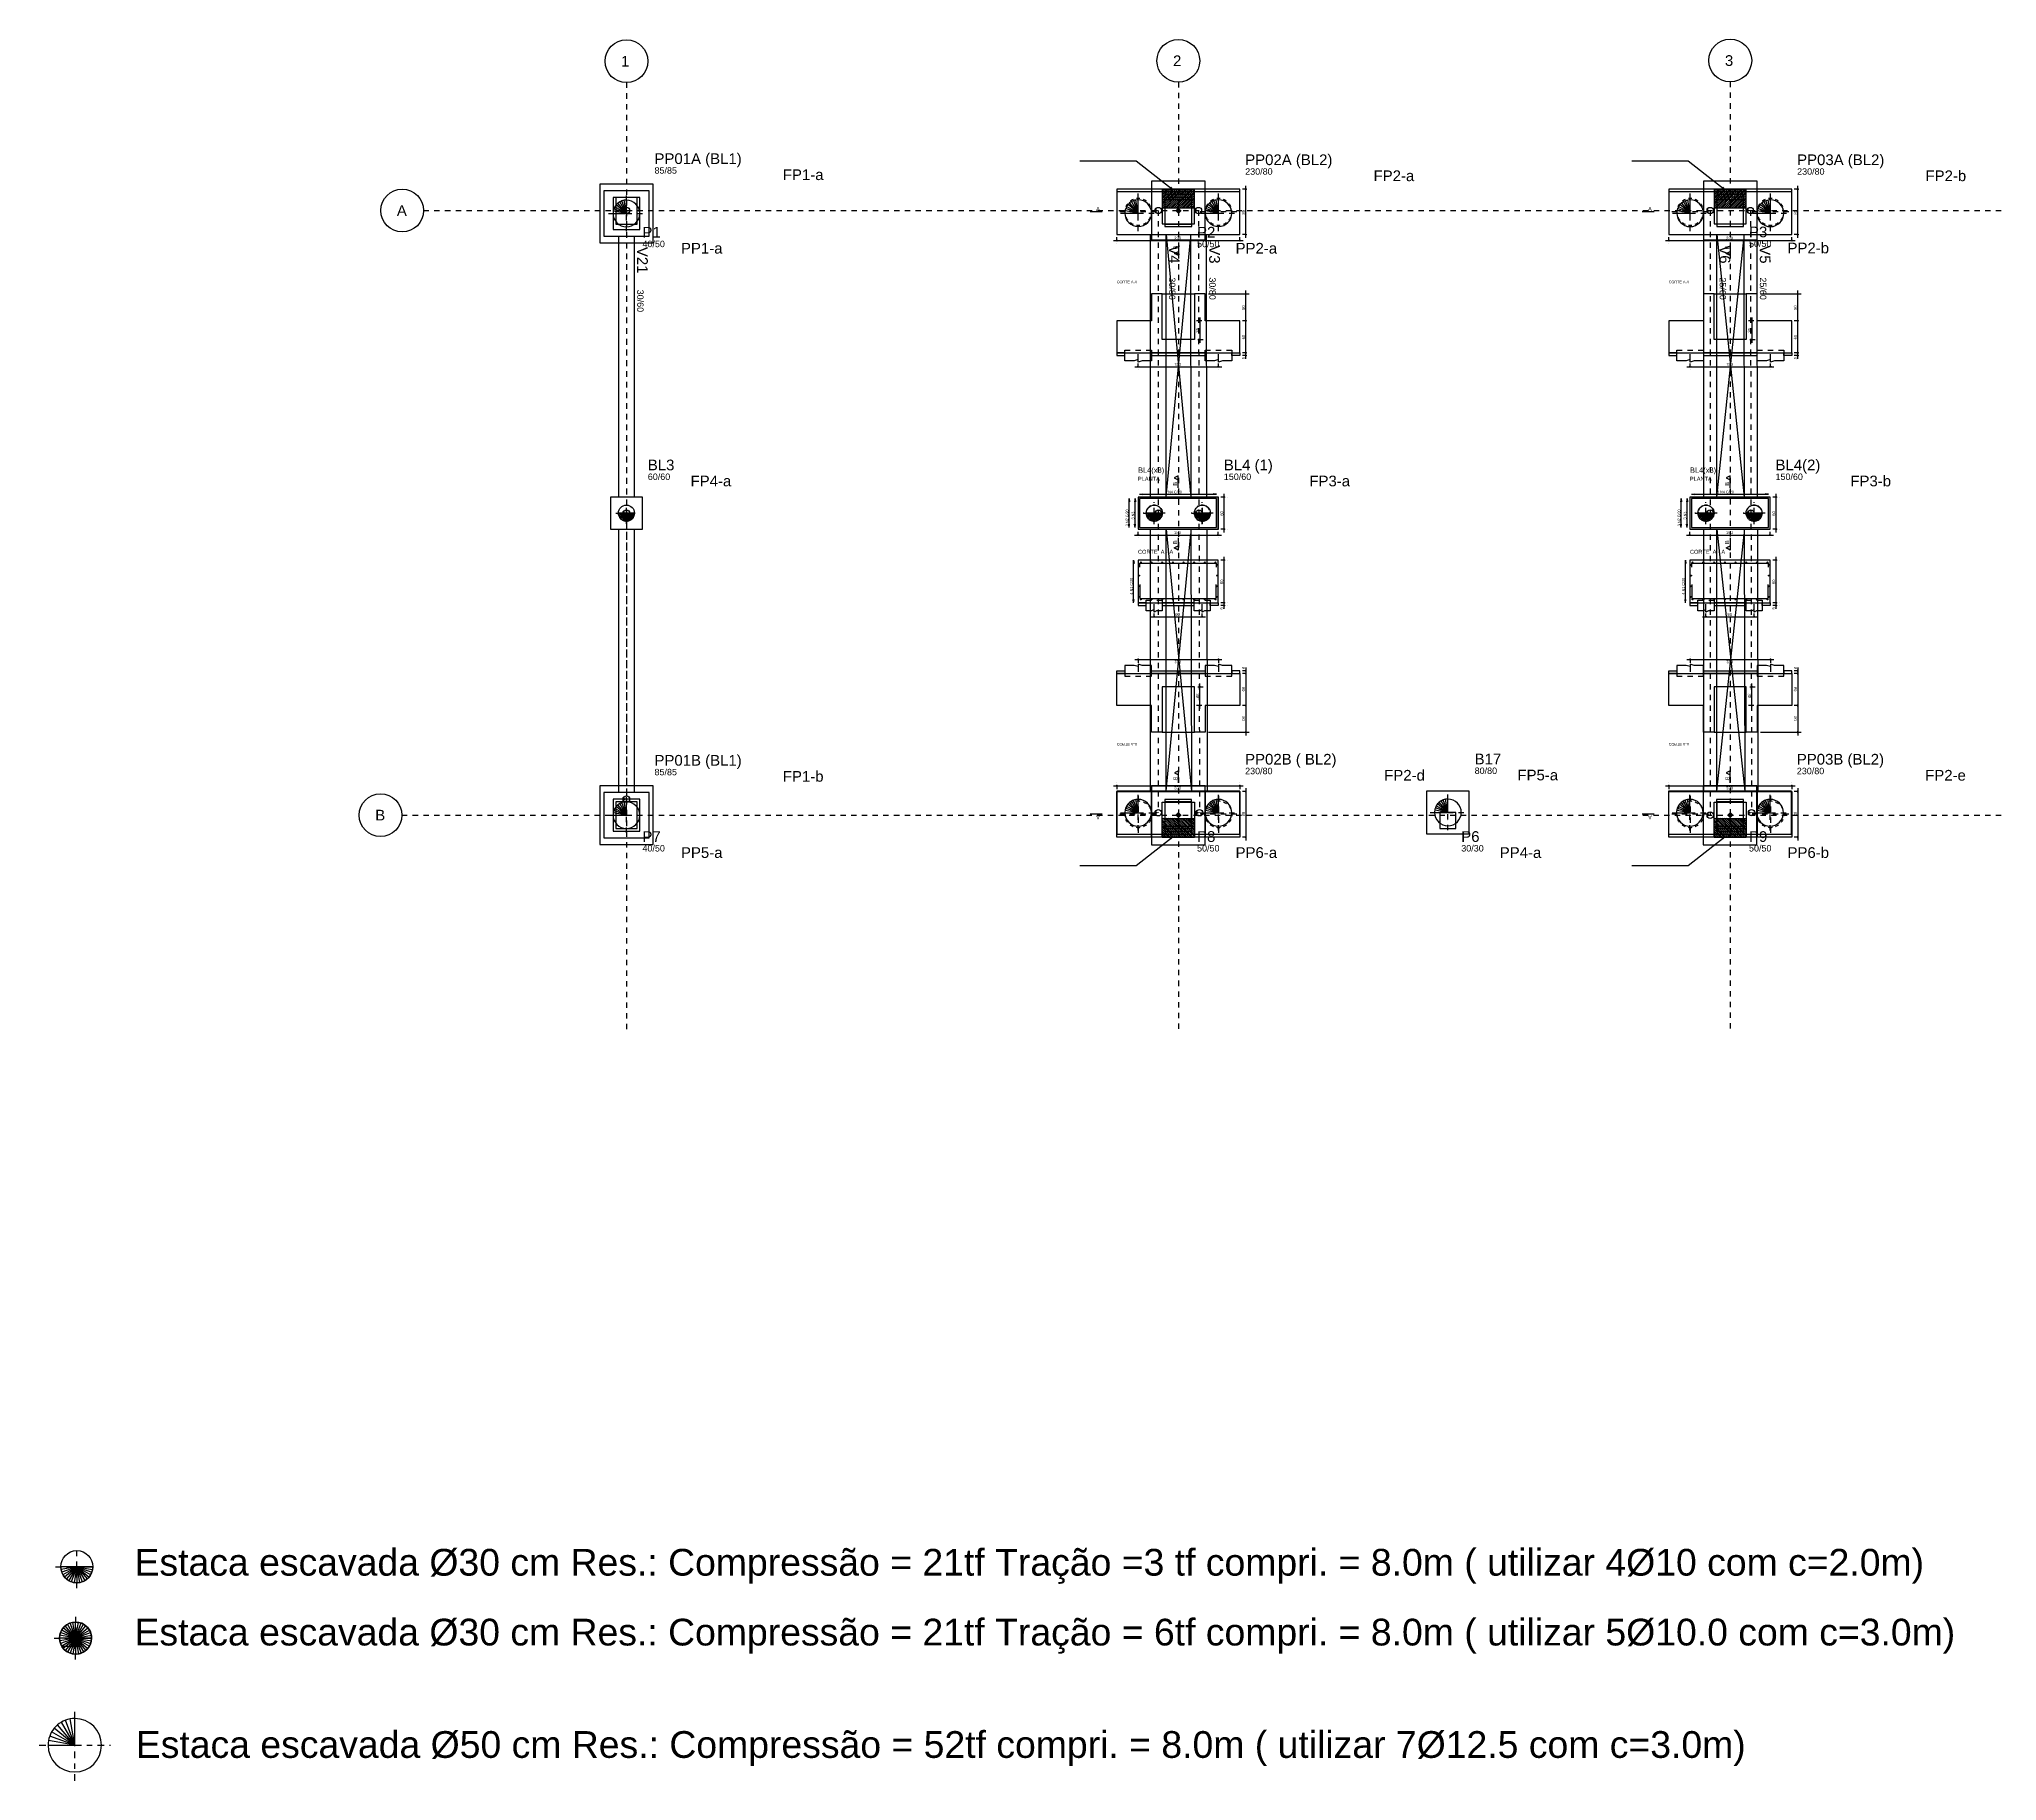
# Model space of a CAD drawing. Header units: millimetres. Extents: x 1792.4 to 1850.9, y 123.2 to 195.3.
# Drawn here: x 1792.41 to 1829.01, y 123.21 to 155.78 of the extents above; entities that cross this region are included whole.
import ezdxf

# ---------------------------------------------------------------- set-up
doc = ezdxf.new("R2010")
doc.units = ezdxf.units.MM
doc.header["$LTSCALE"] = 0.5
for name, pattern in [('ESTILO_TQS_0001', [1, 0.7, -0.3]), ('ESTILO_TQS_0003', [0.91, 0.5, -0.2, 0.01, -0.2]), ('ESTILO_TQS_0004', [1.12, 0.5, -0.2, 0.01, -0.2, 0.01, -0.2])]:
    doc.linetypes.add(name, pattern=pattern)
doc.layers.get('0').update_dxf_attribs({"color": 1})
for name, color, linetype in [('1', 7, 'Continuous'), ('11', 3, 'Continuous'), ('12', 3, 'Continuous'), ('2', 1, 'Continuous'), ('20', 4, 'Continuous'), ('205', 240, 'ESTILO_TQS_0004'), ('211', 5, 'ESTILO_TQS_0001'), ('214', 13, 'ESTILO_TQS_0003'), ('216', 42, 'Continuous'), ('220', 4, 'Continuous'), ('221', 3, 'Continuous'), ('222', 1, 'Continuous'), ('224', 1, 'Continuous'), ('226', 3, 'Continuous'), ('227', 2, 'Continuous'), ('228', 1, 'Continuous'), ('231', 1, 'Continuous'), ('241', 12, 'Continuous'), ('242', 3, 'Continuous'), ('245', 2, 'Continuous'), ('246', 120, 'Continuous'), ('248', 122, 'Continuous'), ('28', 4, 'Continuous'), ('29', 7, 'Continuous'), ('55', 190, 'Continuous'), ('70', 81, 'Continuous'), ('72', 3, 'Continuous'), ('79', 7, 'Continuous'), ('8', 3, 'Continuous'), ('9', 3, 'Continuous'), ('A_htc_alv', 1, 'Continuous'), ('COTASe', 1, 'Continuous'), ('DETARMEST', 2, 'Continuous')]:
    doc.layers.add(name, color=color, linetype=linetype)
doc.styles.get("Standard").update_dxf_attribs({"font": 'arial.ttf'})
pattern_1 = [(0, (0, 0), (0, 6.985), [5.08, -1.905]), (90, (0, 0), (-6.985, 4e-16), [5.08, -1.905])]

# ---------------------------------------------------------------- blocks, each defined once
blk = doc.blocks.new('_VIGPILR')
for points in [[(-0.5, -1), (0.5, -1), (0, 0)], [(-0.5, -1), (0, 0), (0, 0)], [(-0.5, -1), (0, 0), (-0.5, -1)]]:
    blk.add_solid(points)
blk = doc.blocks.new('_EST50')
for q in [(-0.642788, 0.766044), (-0.5, 0.866025), (-0.34202, 0.939693), (-0.173648, 0.984808), (-0.984808, 0.173648), (-0.939693, 0.34202), (-0.866025, 0.5), (-0.766044, 0.642788)]:
    blk.add_line((0, 0), q)
at = {"linetype": 'ESTILO_TQS_0003'}
for p, q in [((0, 1), (0, 1.333)), ((-1.333, 0), (-1, 0)), ((0, 0), (1.333, 0)), ((0, -1.333), (0, 0))]:
    blk.add_line(p, q, dxfattribs=at)
at = {"color": 3}
blk.add_lwpolyline([(0, 0), (0, 1), (-0.083365, 0.996519), (-0.173648, 0.984808), (-0.268937, 0.963158), (-0.34202, 0.939693), (-0.430128, 0.902768), (-0.5, 0.866025), (-0.579141, 0.815228), (-0.642788, 0.766044), (-0.713497, 0.700658), (-0.766044, 0.642788), (-0.823793, 0.566891), (-0.866025, 0.5), (-0.910293, 0.413965), (-0.939693, 0.34202), (-0.968245, 0.250003), (-0.984808, 0.173648), (-0.996914, 0.0785), (-1, 0), (0, 0)], dxfattribs=at)
blk.add_arc((0, 0), 1, 180, 90, dxfattribs=at)
blk = doc.blocks.new('_EST30')
at = {"layer": 'A_htc_alv', "true_color": 0x2776bb}
h = blk.add_hatch(dxfattribs=at)
h.set_pattern_fill('ANGLE', color=152)
h.set_pattern_definition(pattern_1)
h.paths.add_polyline_path([(0, 1, 0.4142135624), (-1, 0), (0, 0)])
h.paths.add_polyline_path([(0, 1), (0, 0), (1, 0, 0.4142135624)])
h.paths.add_polyline_path([(0, 0), (-1, 0, 0.4142135624), (0, -1)])
h.paths.add_polyline_path([(1, 0), (0, 0), (0, -1, 0.4142135624)])
at = {"layer": 'A_htc_alv'}
h = blk.add_hatch(dxfattribs=at)
h.set_pattern_fill('ANGLE', color=142)
h.set_pattern_definition(pattern_1)
h.paths.add_polyline_path([(0, 1, 0.4142135624), (-1, 0), (0, 0)])
h.paths.add_polyline_path([(0, 1), (0, 0), (1, 0, 0.4142135624)])
h.paths.add_polyline_path([(1, 0), (0, 0), (0, -1, 0.4142135624)])
h.paths.add_polyline_path([(0, 0), (-1, 0, 0.4142135624), (0, -1)])
at = {"linetype": 'ESTILO_TQS_0003'}
for p, q in [((0, -1.333), (0, 1.333)), ((-1.333, 0), (1.333, 0))]:
    blk.add_line(p, q, dxfattribs=at)
at = {"color": 41, "true_color": 0xf4ee51}
for q in [(-1, 0), (-0.984808, -0.173648), (-0.939693, -0.34202), (-0.866025, -0.5), (-0.766044, -0.642788), (-0.642788, -0.766044), (-0.5, -0.866025), (-0.34202, -0.939693), (-0.173648, -0.984808), (0, -1), (0.173648, -0.984808), (0.34202, -0.939693), (0.5, -0.866025), (0.642788, -0.766044), (0.766044, -0.642788), (0.866025, -0.5), (0.939693, -0.34202), (0.984808, -0.173648), (1, 0)]:
    blk.add_line((0, 0), q, dxfattribs=at)
at = {"color": 3, "linetype": 'Continuous'}
blk.add_circle((0, 0), 1, dxfattribs=at)
at = {"layer": '79', "color": 41, "true_color": 0xf4ee51}
blk.add_lwpolyline([(1, 0), (-1, 0), (-0.999225, -0.03937), (-0.99154, -0.129801), (-0.9778, -0.20954), (-0.958374, -0.285515), (-0.925126, -0.379661), (-0.881972, -0.471301), (-0.845522, -0.533941), (-0.793144, -0.609034), (-0.747857, -0.66386), (-0.675918, -0.736977), (-0.613808, -0.789455), (-0.540512, -0.841336), (-0.469351, -0.883012), (-0.382381, -0.924005), (-0.31471, -0.949188), (-0.216271, -0.976333), (-0.129063, -0.991636), (-0.047418, -0.998875), (0, -1), (0.038289, -0.999267), (0.120761, -0.992682), (0.215823, -0.976432), (0.304433, -0.952534), (0.387436, -0.921897), (0.47, -0.882667), (0.536993, -0.843587), (0.621258, -0.783606), (0.67415, -0.738595), (0.740792, -0.671734), (0.791224, -0.611526), (0.848646, -0.528961), (0.883065, -0.46925), (0.92857, -0.371158), (0.958367, -0.285539), (0.978398, -0.206729), (0.990705, -0.13603), (0.99935, -0.036053), (1, 0), (1, 0)], dxfattribs=at)
blk = doc.blocks.new('A$Ceb3d0021')
at = {"layer": '1', "color": 6}
for points in [[(1083.065949, 2888.219202), (1083.065949, 2400.4795)], [(1113.065949, 2400.4795), (1113.065949, 2888.219202)], [(2077.565949, 2891.219202), (2077.565949, 2400.4795)], [(2107.565949, 2400.4795), (2107.565949, 2891.219202)], [(2152.646063, 2891.219202), (2153.520877, 2400.4795)], [(2183.520925, 2400.4795), (2182.646111, 2891.219202)], [(3112.065949, 2891.17368), (3112.065949, 2400.4795)], [(3137.065949, 2400.4795), (3137.065949, 2891.17368)], [(3187.157462, 2891.17368), (3188.155625, 2400.4795)], [(3213.155676, 2400.4795), (3212.157513, 2891.17368)], [(1083.065949, 2340.4795), (1083.065949, 1848.219202)], [(1113.065949, 1848.219202), (1113.065949, 2340.4795)], [(2077.565949, 2340.4795), (2077.565949, 1850.239798)], [(2107.565949, 1850.239798), (2107.565949, 2340.4795)], [(2153.627836, 2340.4795), (2154.501759, 1850.239798)], [(2184.501807, 1850.239798), (2183.627884, 2340.4795)], [(3112.065949, 2340.4795), (3112.065949, 1850.253617)], [(3137.065949, 1850.253617), (3137.065949, 2340.4795)], [(3188.277676, 2340.4795), (3189.274886, 1850.253617)], [(3214.274938, 1850.253617), (3213.277728, 2340.4795)]]:
    blk.add_lwpolyline(points, dxfattribs=at)
at = {"layer": '2', "color": 6, "linetype": 'Continuous'}
for points in [[(1078.065949, 2910.719202), (1118.065949, 2910.719202), (1118.065949, 2960.719202), (1078.065949, 2960.719202), (1078.065949, 2910.719202)], [(2105.065949, 2910.719202), (2155.065949, 2910.719202), (2155.065949, 2960.719202), (2105.065949, 2960.719202), (2105.065949, 2910.719202)], [(3137.065949, 2911.17368), (3187.065949, 2911.17368), (3187.065949, 2961.17368), (3137.065949, 2961.17368), (3137.065949, 2911.17368)], [(1078.065949, 1780.719202), (1118.065949, 1780.719202), (1118.065949, 1830.719202), (1078.065949, 1830.719202), (1078.065949, 1780.719202)], [(3137.065949, 1780.719202), (3187.065949, 1780.719202), (3187.065949, 1830.719202), (3137.065949, 1830.719202), (3137.065949, 1780.719202)], [(2619.065949, 1780.719202), (2649.065949, 1780.719202), (2649.065949, 1810.719202), (2619.065949, 1810.719202), (2619.065949, 1780.719202)]]:
    blk.add_lwpolyline(points, dxfattribs=at)
at = {"layer": '2', "color": 6}
blk.add_lwpolyline([(2105.065949, 1780.719202), (2155.065949, 1780.719202), (2155.065949, 1830.719202), (2105.065949, 1830.719202), (2105.065949, 1780.719202)], dxfattribs=at)
at = {"layer": '20', "color": 6, "linetype": 'Continuous'}
for points in [[(2124.065949, 2935.719202), (2136.065949, 2935.719202), (2130.065949, 2941.719202)], [(2124.065949, 2935.719202), (2130.065949, 2941.719202), (2130.065949, 2941.719202)], [(2124.065949, 2935.719202), (2130.065949, 2941.719202), (2124.065949, 2935.719202)], [(2124.065949, 2935.719202), (2130.065949, 2929.719202), (2136.065949, 2935.719202)], [(2124.065949, 2935.719202), (2136.065949, 2935.719202), (2136.065949, 2935.719202)], [(2124.065949, 2935.719202), (2136.065949, 2935.719202), (2124.065949, 2935.719202)], [(3156.065949, 1805.719202), (3168.065949, 1805.719202), (3162.065949, 1811.719202)], [(3156.065949, 1805.719202), (3162.065949, 1811.719202), (3162.065949, 1811.719202)], [(3156.065949, 1805.719202), (3162.065949, 1811.719202), (3156.065949, 1805.719202)], [(3156.065949, 1805.719202), (3162.065949, 1799.719202), (3168.065949, 1805.719202)], [(3156.065949, 1805.719202), (3168.065949, 1805.719202), (3168.065949, 1805.719202)], [(3156.065949, 1805.719202), (3168.065949, 1805.719202), (3156.065949, 1805.719202)]]:
    blk.add_solid(points, dxfattribs=at)
at = {"layer": '20', "color": 6}
for points in [[(2124.065949, 1805.719202), (2136.065949, 1805.719202), (2130.065949, 1811.719202)], [(2124.065949, 1805.719202), (2130.065949, 1811.719202), (2130.065949, 1811.719202)], [(2124.065949, 1805.719202), (2130.065949, 1811.719202), (2124.065949, 1805.719202)], [(2124.065949, 1805.719202), (2130.065949, 1799.719202), (2136.065949, 1805.719202)], [(2124.065949, 1805.719202), (2136.065949, 1805.719202), (2136.065949, 1805.719202)], [(2124.065949, 1805.719202), (2136.065949, 1805.719202), (2124.065949, 1805.719202)]]:
    blk.add_solid(points, dxfattribs=at)
at = {"layer": '205', "color": 6}
for p, q in [((1098.065949, 3175.391561), (1098.065949, 1401.570046)), ((2130.065949, 3176.229061), (2130.065949, 1402.407546)), ((3162.065949, 3176.683539), (3162.065949, 1402.862024)), ((718.835681, 2936.17368), (5730.37688, 2936.17368)), ((678.363818, 1805.719202), (5851.023537, 1805.719202))]:
    blk.add_line(p, q, dxfattribs=at)
at = {"layer": '227', "color": 6, "linetype": 'Continuous'}
for points in [[(1055.565949, 2888.219202), (1140.565949, 2888.219202), (1140.565949, 2973.219202), (1055.565949, 2973.219202), (1055.565949, 2888.219202)], [(2015.065949, 2891.219202), (2245.065949, 2891.219202), (2245.065949, 2971.219202), (2015.065949, 2971.219202), (2015.065949, 2891.219202)], [(3047.065949, 2891.17368), (3277.065949, 2891.17368), (3277.065949, 2971.17368), (3047.065949, 2971.17368), (3047.065949, 2891.17368)], [(1068.065949, 2340.4795), (1128.065949, 2340.4795), (1128.065949, 2400.4795), (1068.065949, 2400.4795), (1068.065949, 2340.4795)], [(2055.065949, 2340.4795), (2205.065949, 2340.4795), (2205.065949, 2400.4795), (2055.065949, 2400.4795), (2055.065949, 2340.4795)], [(3086.610877, 2340.4795), (3236.610877, 2340.4795), (3236.610877, 2400.4795), (3086.610877, 2400.4795), (3086.610877, 2340.4795)], [(1055.565949, 1763.219202), (1140.565949, 1763.219202), (1140.565949, 1848.219202), (1055.565949, 1848.219202), (1055.565949, 1763.219202)], [(2244.938358, 1850.239798), (2014.938358, 1850.239798), (2014.938358, 1770.239798), (2244.938358, 1770.239798), (2244.938358, 1850.239798)], [(2594.065949, 1770.719202), (2674.065949, 1770.719202), (2674.065949, 1850.719202), (2594.065949, 1850.719202), (2594.065949, 1770.719202)], [(3276.483286, 1850.253617), (3046.483286, 1850.253617), (3046.483286, 1770.253617), (3276.483286, 1770.253617), (3276.483286, 1850.253617)]]:
    blk.add_lwpolyline(points, dxfattribs=at)
at = {"layer": '241', "color": 6}
for p, q in [((2107.565949, 2891.219202), (2153.520877, 2400.4795)), ((3137.065949, 2891.17368), (3188.155625, 2400.4795)), ((3137.065949, 2400.4795), (3187.176589, 2881.77047)), ((2107.565949, 2340.4795), (2154.501759, 1850.239798)), ((2107.565949, 1850.239798), (2153.643811, 2331.518316)), ((3137.065949, 2340.4795), (3189.274886, 1850.253617)), ((3137.065949, 1850.253617), (3188.296366, 2331.291493))]:
    blk.add_line(p, q, dxfattribs=at)
at = {"layer": '241', "color": 6, "linetype": 'Continuous'}
blk.add_line((2107.565949, 2400.4795), (2152.662405, 2882.051819), dxfattribs=at)
at = {"layer": '242', "color": 6, "linetype": 'ESTILO_TQS_0003'}
for p, q in [((1098.065949, 2936.17368), (1098.065949, 2370.4795)), ((2092.565949, 2936.173719), (2092.565949, 2370.4795)), ((2167.565949, 2936.17368), (2168.574381, 2370.4795)), ((3124.565949, 2936.173719), (3124.565949, 2370.4795)), ((3199.565949, 2936.17368), (3200.716676, 2370.4795)), ((1098.065949, 2370.4795), (1098.065949, 1835.719202)), ((2092.565949, 2370.4795), (2092.565949, 1810.239798)), ((2168.574381, 2370.4795), (2169.573089, 1810.239798)), ((3124.565949, 2370.4795), (3124.565949, 1805.719202)), ((3200.716676, 2370.4795), (3201.85628, 1810.253617))]:
    blk.add_line(p, q, dxfattribs=at)
at = {"layer": '242', "color": 6, "linetype": 'Continuous'}
for p, q in [((1098.065949, 2935.719202), (1098.065949, 2935.719202)), ((1098.065949, 2930.719202), (1098.065949, 2930.719202)), ((2130.065949, 2935.719202), (2130.065949, 2935.719202)), ((2130.065949, 2931.219202), (2130.065949, 2931.219202)), ((3162.065949, 2936.17368), (3162.065949, 2936.17368)), ((3162.065949, 2931.17368), (3162.065949, 2931.17368)), ((1098.065949, 2370.4795), (1098.065949, 2370.4795)), ((2130.065949, 2370.4795), (2130.065949, 2370.4795)), ((3161.610877, 2370.4795), (3161.610877, 2370.4795)), ((1098.065949, 1805.719202), (1098.065949, 1805.719202)), ((1098.065949, 1805.719202), (1098.065949, 1805.719202)), ((2129.938358, 1810.239798), (2129.938358, 1810.239798)), ((2634.065949, 1810.719202), (2634.065949, 1810.719202)), ((2634.065949, 1795.719202), (2634.065949, 1795.719202)), ((3161.483286, 1810.253617), (3161.483286, 1810.253617)), ((3162.065949, 1805.719202), (3162.065949, 1805.719202))]:
    blk.add_line(p, q, dxfattribs=at)
at = {"layer": '242', "color": 6}
blk.add_line((2130.065949, 1805.719202), (2130.065949, 1805.719202), dxfattribs=at)
at = {"layer": '245', "color": 6}
for centre in [(1098.065949, 2936.17368), (2092.565949, 2936.173719), (2167.565949, 2936.17368), (3124.565949, 2936.173719), (3199.565949, 2936.17368), (1098.065949, 1835.719202), (2092.565949, 1810.239798), (2169.573089, 1810.239798), (3124.565949, 1805.719202), (3201.85628, 1810.253617)]:
    blk.add_circle(centre, 6, dxfattribs=at)
at = {"layer": '246', "color": 6}
for centre in [(1098.065949, 2370.4795), (2092.565949, 2370.4795), (2168.574381, 2370.4795), (3124.565949, 2370.4795), (3200.716676, 2370.4795)]:
    blk.add_circle(centre, 6, dxfattribs=at)
at = {"layer": '28', "color": 6}
for centre in [(1098.065949, 3215.391561), (2130.065949, 3216.229061), (3162.065949, 3216.683539), (678.835681, 2936.17368), (638.363818, 1805.719202)]:
    blk.add_circle(centre, 40, dxfattribs=at)
at = {"layer": '55', "color": 6, "linetype": 'Continuous'}
for points in [[(1048.065949, 2875.719202), (1148.065949, 2875.719202), (1148.065949, 2985.719202), (1048.065949, 2985.719202), (1048.065949, 2875.719202)], [(2080.065949, 2881.219202), (2180.065949, 2881.219202), (2180.065949, 2991.219202), (2080.065949, 2991.219202), (2080.065949, 2881.219202)], [(2105.065949, 2906.219202), (2155.065949, 2906.219202), (2155.065949, 2966.219202), (2105.065949, 2966.219202), (2105.065949, 2906.219202)], [(2105.065949, 2906.219202), (2155.065949, 2906.219202), (2155.065949, 2966.219202), (2105.065949, 2966.219202), (2105.065949, 2906.219202)], [(3112.065949, 2881.17368), (3212.065949, 2881.17368), (3212.065949, 2991.17368), (3112.065949, 2991.17368), (3112.065949, 2881.17368)], [(3137.065949, 2906.17368), (3187.065949, 2906.17368), (3187.065949, 2966.17368), (3137.065949, 2966.17368), (3137.065949, 2906.17368)], [(3137.065949, 2906.17368), (3187.065949, 2906.17368), (3187.065949, 2966.17368), (3137.065949, 2966.17368), (3137.065949, 2906.17368)], [(1073.065949, 2900.719202), (1123.065949, 2900.719202), (1123.065949, 2960.719202), (1073.065949, 2960.719202), (1073.065949, 2900.719202)], [(1073.065949, 2900.719202), (1123.065949, 2900.719202), (1123.065949, 2960.719202), (1073.065949, 2960.719202), (1073.065949, 2900.719202)], [(1048.065949, 1750.719202), (1148.065949, 1750.719202), (1148.065949, 1860.719202), (1048.065949, 1860.719202), (1048.065949, 1750.719202)], [(1073.065949, 1775.719202), (1123.065949, 1775.719202), (1123.065949, 1835.719202), (1073.065949, 1835.719202), (1073.065949, 1775.719202)], [(1073.065949, 1775.719202), (1123.065949, 1775.719202), (1123.065949, 1835.719202), (1073.065949, 1835.719202), (1073.065949, 1775.719202)], [(2179.938358, 1860.239798), (2079.938358, 1860.239798), (2079.938358, 1750.239798), (2179.938358, 1750.239798), (2179.938358, 1860.239798)], [(2154.938358, 1835.239798), (2104.938358, 1835.239798), (2104.938358, 1775.239798), (2154.938358, 1775.239798), (2154.938358, 1835.239798)], [(2154.938358, 1835.239798), (2104.938358, 1835.239798), (2104.938358, 1775.239798), (2154.938358, 1775.239798), (2154.938358, 1835.239798)], [(3211.483286, 1860.253617), (3111.483286, 1860.253617), (3111.483286, 1750.253617), (3211.483286, 1750.253617), (3211.483286, 1860.253617)], [(3186.483286, 1835.253617), (3136.483286, 1835.253617), (3136.483286, 1775.253617), (3186.483286, 1775.253617), (3186.483286, 1835.253617)], [(3186.483286, 1835.253617), (3136.483286, 1835.253617), (3136.483286, 1775.253617), (3186.483286, 1775.253617), (3186.483286, 1835.253617)]]:
    blk.add_lwpolyline(points, dxfattribs=at)
at = {"layer": '228', "color": 6, "linetype": 'Continuous'}
for name, p, xscale, yscale in [('_EST50', (1098.065949, 2930.719202), 25, 25), ('_EST50', (2055.065949, 2931.219202), 25, 25), ('_EST50', (2205.065949, 2931.219202), 25, 25), ('_EST50', (3087.065949, 2931.17368), 25, 25), ('_EST50', (3237.065949, 2931.17368), 25, 25), ('_EST30', (1098.065949, 2370.4795), 15, 15), ('_EST30', (2085.065949, 2370.4795), 15, 15), ('_EST30', (2175.065949, 2370.4795), 15, 15), ('_EST30', (3116.610877, 2370.4795), 15, 15), ('_EST30', (3206.610877, 2370.4795), 15, 15), ('_EST50', (1098.065949, 1805.719202), 25, 25), ('_EST50', (2054.938358, 1810.239798), 25, 25), ('_EST50', (2204.938358, 1810.239798), 25, 25), ('_EST50', (2634.065949, 1810.719202), 25, 25), ('_EST50', (3086.483286, 1810.253617), 25, 25), ('_EST50', (3236.483286, 1810.253617), 25, 25)]:
    blk.add_blockref(name, p, dxfattribs=dict(at, xscale=xscale, yscale=yscale))
at = {"layer": '228', "linetype": 'Continuous'}
for name, p, xscale, yscale in [('_EST30', (70.377861, 400.407582), 30, 30), ('_EST30', (68.116534, 266.989314), 30, 30), ('_EST50', (66.65, 66.65), 50, 50)]:
    blk.add_blockref(name, p, dxfattribs=dict(at, xscale=xscale, yscale=yscale))
at = {"layer": '228', "linetype": 'Continuous', "xscale": -30, "yscale": 30, "rotation": 180}
blk.add_blockref('_EST30', (68.116534, 266.989314), dxfattribs=at)
at = {"layer": '248', "color": 6, "xscale": 7.5, "yscale": 7.5}
for p, rotation in [((1098.065949, 2936.17368), 270), ((2092.565949, 2936.173719), 270), ((2167.565949, 2936.17368), 270.102138), ((3124.565949, 2936.173719), 270), ((3199.565949, 2936.17368), 270.1165500000001), ((1098.065949, 2370.4795), 270), ((2092.565949, 2370.4795), 270), ((2168.574381, 2370.4795), 270.102138), ((3124.565949, 2370.4795), 270), ((3200.716676, 2370.4795), 270.1165500000001), ((1098.065949, 1835.719202), 270), ((2092.565949, 1810.239798), 270), ((2169.573089, 1810.239798), 270.102138), ((3124.565949, 1805.719202), 270), ((3201.85628, 1810.253617), 270.1165500000001)]:
    blk.add_blockref('_VIGPILR', p, dxfattribs=dict(at, rotation=rotation))
for s, p in [('Estaca escavada %%c30 cm Res.: Compressão = 21tf Tração =3 tf compri. = 8.0m ( utilizar 4%%c10 com c=2.0m)', (178.368316, 383.699996)), ('Estaca escavada %%c30 cm Res.: Compressão = 21tf Tração = 6tf compri. = 8.0m ( utilizar 5%%c10.0 com c=3.0m)', (178.368316, 253.118421)), ('Estaca escavada %%c50 cm Res.: Compressão = 52tf compri. = 8.0m ( utilizar 7%%c12.5 com c=3.0m)', (180.698172, 42.945745))]:
    blk.add_text(s, height=50).set_placement(p)
at = {"layer": '11', "color": 6, "linetype": 'Continuous'}
for s, rotation, p in [('30/60', 270, (1118.065949, 2788.219202)), ('30/80', 270, (2112.565949, 2811.219202)), ('30/80', 270.102138, (2187.788714, 2811.228242)), ('25/60', 270, (3142.065949, 2811.17368)), ('25/60', 270.11655, (3217.320237, 2811.184016))]:
    blk.add_text(s, height=12, rotation=rotation, dxfattribs=at).set_placement(p)
at = {"layer": '12', "color": 6, "linetype": 'Continuous'}
for s, p in [('85/85', (1150.565949, 3005.219202)), ('230/80', (2255.065949, 3003.219202)), ('230/80', (3287.065949, 3003.17368)), ('40/50', (1128.065949, 2867.719202)), ('50/50', (2165.065949, 2867.719202)), ('50/50', (3197.065949, 2868.17368)), ('60/60', (1138.065949, 2432.4795)), ('150/60', (2215.065949, 2432.4795)), ('150/60', (3246.610877, 2432.4795)), ('85/85', (1150.565949, 1880.219202)), ('230/80', (2254.938358, 1882.239798)), ('80/80', (2684.065949, 1882.719202)), ('230/80', (3286.483286, 1882.253617)), ('40/50', (1128.065949, 1737.719202)), ('50/50', (2165.065949, 1737.719202)), ('30/30', (2659.065949, 1737.719202)), ('50/50', (3197.065949, 1737.719202))]:
    blk.add_text(s, height=12, dxfattribs=at).set_placement(p)
at = {"layer": '29', "color": 6}
for s, p in [('1', (1088.065949, 3205.391561)), ('2', (2120.065949, 3206.229061)), ('3', (3152.065949, 3206.683539)), ('A', (668.835681, 2926.17368)), ('B', (628.363818, 1795.719202))]:
    blk.add_text(s, height=20, dxfattribs=at).set_placement(p)
at = {"layer": '70', "color": 6, "linetype": 'Continuous'}
for s, p in [('FP1-a', (1390.565949, 2993.219202)), ('FP2-a', (2495.065949, 2991.219202)), ('FP2-b', (3527.065949, 2991.17368)), ('PP1-a', (1200.065949, 2855.719202)), ('PP2-a', (2237.065949, 2855.719202)), ('PP2-b', (3269.065949, 2856.17368)), ('FP4-a', (1218.065949, 2420.4795)), ('FP3-a', (2375.065949, 2420.4795)), ('FP3-b', (3386.610877, 2420.4795)), ('FP1-b', (1390.565949, 1868.219202)), ('FP2-d', (2514.938358, 1870.239798)), ('FP5-a', (2764.065949, 1870.719202)), ('FP2-e', (3526.483286, 1870.253617)), ('PP5-a', (1200.065949, 1725.719202)), ('PP6-a', (2237.065949, 1725.719202)), ('PP4-a', (2731.065949, 1725.719202)), ('PP6-b', (3269.065949, 1725.719202))]:
    blk.add_text(s, height=20, dxfattribs=at).set_placement(p)
at = {"layer": '72', "color": 6, "linetype": 'Continuous'}
for s, p in [('PP01A (BL1)', (1150.565949, 3023.219202)), ('PP02A (BL2)', (2255.065949, 3021.219202)), ('PP03A (BL2)', (3287.065949, 3021.17368)), ('BL3', (1138.065949, 2450.4795)), ('BL4 (1)', (2215.065949, 2450.4795)), ('BL4(2)', (3246.610877, 2450.4795)), ('PP01B (BL1)', (1150.565949, 1898.219202)), ('PP02B ( BL2)', (2254.938358, 1900.239798)), ('B17', (2684.065949, 1900.719202)), ('PP03B (BL2)', (3286.483286, 1900.253617))]:
    blk.add_text(s, height=20, dxfattribs=at).set_placement(p)
at = {"layer": '8', "color": 6, "linetype": 'Continuous'}
for s, rotation, p in [('V21', 270, (1118.065949, 2868.219202)), ('V4', 270, (2112.565949, 2871.219202)), ('V3', 270.102138, (2187.681756, 2871.228147)), ('V6', 270, (3142.065949, 2871.17368)), ('V5', 270.11655, (3217.198187, 2871.183892))]:
    blk.add_text(s, height=20, rotation=rotation, dxfattribs=at).set_placement(p)
at = {"layer": '9', "color": 6, "linetype": 'Continuous'}
for s, p in [('P1', (1128.065949, 2885.719202)), ('P2', (2165.065949, 2885.719202)), ('P3', (3197.065949, 2886.17368)), ('P7', (1128.065949, 1755.719202)), ('P8', (2165.065949, 1755.719202)), ('P6', (2659.065949, 1755.719202)), ('P9', (3197.065949, 1755.719202))]:
    blk.add_text(s, height=20, dxfattribs=at).set_placement(p)
blk = doc.blocks.new('QUADROC')
blk.add_lwpolyline([(-0.5, 0), (0.5, 0), (0.5, 1), (-0.5, 1), (-0.5, 0)])
blk = doc.blocks.new('ESTACP', base_point=(6.402333, 3.102273))
for start, end in [(172.5, 187.5), (142.5, 157.5), (112.5, 127.5), (82.5, 97.5), (52.5, 67.5), (22.5, 37.5), (352.5, 7.5), (202.5, 217.5), (232.5, 247.5), (262.5, 277.5), (292.5, 307.5), (322.5, 337.5)]:
    blk.add_arc((6.402333, 3.102273), 1, start, end)
at = {"layer": '214'}
for p, q in [((6.402333, 1.727766), (6.402333, 4.47678)), ((7.77684, 3.102273), (5.027826, 3.102273))]:
    blk.add_line(p, q, dxfattribs=at)
blk = doc.blocks.new('ESTACC')
blk.add_lwpolyline([(0.5, 0), (0.5, -1), (0.15, -1), (0, -1.15), (0, -0.85), (-0.15, -1), (-0.5, -1), (-0.5, 0)])
at = {"layer": '214'}
blk.add_line((0, -0.85), (0, 0.33333), dxfattribs=at)
blk = doc.blocks.new('ESTACI')
at = {"layer": '211'}
blk.add_lwpolyline([(-0.5, 0), (-0.5, 1), (0.5, 1), (0.5, 0)], dxfattribs=at)
blk = doc.blocks.new('_H9967095B67-008')
for p, q in [((-99, 434.86562), (-98.599339, 435.266281)), ((-99, 431.330086), (-96.36637, 433.963716)), ((-99, 427.794552), (-94.133401, 432.661151)), ((-99, 424.259018), (-91.900432, 431.358586)), ((-99, 420.723484), (-89.667464, 430.05602)), ((-99, 417.18795), (-87.434495, 428.753455)), ((-99, 413.652416), (-85.201526, 427.45089)), ((-99, 410.116882), (-82.968557, 426.148325)), ((-99, 406.581349), (-80.735589, 424.84576)), ((-99, 403.045815), (-78.50262, 423.543195)), ((-98.599339, 435.266281), (-98.36562, 435.5)), ((-98.024139, 400.486142), (-76.269651, 422.24063)), ((-96.36637, 433.963716), (-94.830086, 435.5)), ((-94.487775, 400.486972), (-74.036682, 420.938065)), ((-94.133401, 432.661151), (-91.294552, 435.5)), ((-91.900432, 431.358586), (-87.759018, 435.5)), ((-90.951411, 400.487802), (-71.803713, 419.635499)), ((-89.667464, 430.05602), (-84.223484, 435.5)), ((-87.434495, 428.753455), (-80.68795, 435.5)), ((-87.415046, 400.488633), (-69.570745, 418.332934)), ((-85.201526, 427.45089), (-77.152416, 435.5)), ((-83.878682, 400.489463), (-67.337776, 417.030369)), ((-82.968557, 426.148325), (-73.616882, 435.5)), ((-80.735589, 424.84576), (-70.081349, 435.5)), ((-80.342318, 400.490293), (-65.104807, 415.727804)), ((-78.50262, 423.543195), (-66.545815, 435.5)), ((-76.805954, 400.491124), (-62.871838, 414.425239)), ((-76.269651, 422.24063), (-63.010281, 435.5)), ((-74.036682, 420.938065), (-59.474747, 435.5)), ((-73.26959, 400.491954), (-60.63887, 413.122674)), ((-71.803713, 419.635499), (-55.939213, 435.5)), ((-69.733225, 400.492784), (-58.405901, 411.820109)), ((-69.570745, 418.332934), (-52.403679, 435.5)), ((-67.337776, 417.030369), (-48.868145, 435.5)), ((-66.196861, 400.493614), (-56.172932, 410.517544)), ((-65.104807, 415.727804), (-45.332611, 435.5)), ((-62.871838, 414.425239), (-41.797077, 435.5)), ((-62.660497, 400.494445), (-53.939963, 409.214979)), ((-60.63887, 413.122674), (-39, 434.761543)), ((-59.124133, 400.495275), (-51.706994, 407.912413)), ((-58.405901, 411.820109), (-39, 431.226009)), ((-56.172932, 410.517544), (-39, 427.690476)), ((-55.587769, 400.496105), (-49.474026, 406.609848)), ((-53.939963, 409.214979), (-39, 424.154942)), ((-52.051404, 400.496936), (-47.241057, 405.307283)), ((-51.706994, 407.912413), (-39, 420.619408)), ((-49.474026, 406.609848), (-39, 417.083874)), ((-48.51504, 400.497766), (-45.008088, 404.004718)), ((-47.241057, 405.307283), (-39, 413.54834)), ((-45.008088, 404.004718), (-39, 410.012806)), ((-44.978676, 400.498596), (-42.775119, 402.702153)), ((-42.775119, 402.702153), (-39, 406.477272)), ((-40.54215, 401.399588), (-39, 402.941738)), ((-41.442312, 400.499427), (-40.54215, 401.399588))]:
    blk.add_line(p, q)
blk = doc.blocks.new('A$C7b777861')
for p, q in [((154.116079, 337.5), (214.116079, 337.5)), ((154.116079, 337.5), (154.116079, 302.5)), ((214.116079, 302.5), (214.116079, 337.5)), ((41.616079, 295), (19.116079, 295)), ((154.116079, 302.5), (214.116079, 302.5)), ((176.616079, 217.25), (184.116079, 221)), ((184.116079, 236), (184.116079, 213.5)), ((184.116079, 213.5), (176.616079, 217.25)), ((154.116079, 141.5), (214.116079, 141.5))]:
    blk.add_line(p, q)
for points in [[(134.116079, 252.5), (234.116079, 252.5), (234.116079, 337.5), (134.116079, 337.5), (134.116079, 252.5)], [(154.116079, 272.5), (214.116079, 272.5), (214.116079, 317.5), (154.116079, 317.5), (154.116079, 272.5)], [(154.116079, 56.5), (154.116079, 141.5), (134.116079, 141.5), (134.116079, 91.5), (69.116079, 91.5), (69.116079, 31.5), (299.116079, 31.5), (299.116079, 91.5), (234.116079, 91.5), (234.116079, 141.5), (214.116079, 141.5), (214.116079, 56.5), (154.116079, 56.5)]]:
    blk.add_lwpolyline(points)
at = {"layer": '216', "color": 88}
for p, q in [((309.366079, 337.5), (303.866079, 337.5)), ((310.116079, 246.25), (310.116079, 343.75)), ((62.866079, 241.5), (305.366079, 241.5)), ((69.116079, 242.25), (69.116079, 247.75)), ((299.116079, 242.25), (299.116079, 247.75)), ((309.366079, 252.5), (303.866079, 252.5)), ((310.116079, 85.25), (310.116079, 147.75)), ((240.366079, 141.5), (316.366079, 141.5)), ((227.866079, 91.5), (217.866079, 91.5)), ((224.116079, 97.75), (224.116079, 50.25)), ((309.366079, 91.5), (303.866079, 91.5)), ((309.366079, 91.5), (303.866079, 91.5)), ((310.116079, 25.25), (310.116079, 97.75)), ((220.366079, 56.5), (230.366079, 56.5)), ((310.116079, 20.25), (310.116079, 37.75)), ((102.866079, 5.5), (265.366079, 5.5)), ((109.116079, 6.25), (109.116079, 11.75)), ((259.116079, 6.25), (259.116079, 11.75)), ((309.366079, 31.5), (303.866079, 31.5)), ((309.366079, 31.5), (303.866079, 31.5)), ((309.366079, 26.5), (303.866079, 26.5))]:
    blk.add_line(p, q, dxfattribs=at)
at = {"layer": '221', "color": 3}
for p, q in [((69.116079, 236), (69.116079, 236)), ((299.116079, 236), (299.116079, 236)), ((234.116079, 141.5), (234.116079, 141.5)), ((234.116079, 91.5), (234.116079, 91.5)), ((214.116079, 56.5), (214.116079, 56.5)), ((109.116079, 0), (109.116079, 0)), ((259.116079, 0), (259.116079, 0))]:
    blk.add_line(p, q, dxfattribs=at)
blk.add_lwpolyline([(0, 390.405283), (105.240915, 390.405283), (174.427071, 336.485555), (169.038062, 339.651164), (174.427071, 336.485555), (170.041008, 340.938077)], dxfattribs=at)
at = {"layer": '226', "color": 7}
for centre, radius in [((310.116079, 337.5), 1), ((310.116079, 337.5), 0.5), ((69.116079, 241.5), 1), ((69.116079, 241.5), 0.5), ((299.116079, 241.5), 1), ((299.116079, 241.5), 0.5), ((310.116079, 252.5), 1), ((310.116079, 252.5), 0.5), ((310.116079, 141.5), 1), ((310.116079, 141.5), 0.5), ((224.116079, 91.5), 1), ((224.116079, 91.5), 0.5), ((310.116079, 91.5), 1), ((310.116079, 91.5), 1), ((310.116079, 91.5), 0.5), ((310.116079, 91.5), 0.5), ((224.116079, 56.5), 1), ((224.116079, 56.5), 0.5), ((109.116079, 5.5), 1), ((109.116079, 5.5), 0.5), ((259.116079, 5.5), 1), ((259.116079, 5.5), 0.5), ((310.116079, 31.5), 1), ((310.116079, 31.5), 1), ((310.116079, 26.5), 1), ((310.116079, 31.5), 0.5), ((310.116079, 31.5), 0.5), ((310.116079, 26.5), 0.5)]:
    blk.add_circle(centre, radius, dxfattribs=at)
at = {"layer": '231'}
for points in [[(69.116079, 26.5), (84.116079, 26.5), (84.116079, 31.5), (69.116079, 31.5), (69.116079, 26.5)], [(134.116079, 26.5), (234.116079, 26.5), (234.116079, 31.5), (134.116079, 31.5), (134.116079, 26.5)], [(299.116079, 26.5), (284.116079, 26.5), (284.116079, 31.5), (299.116079, 31.5), (299.116079, 26.5)]]:
    blk.add_lwpolyline(points, dxfattribs=at)
for name, p, xscale, yscale in [('QUADROC', (184.116079, 252.5), 230, 85), ('ESTACP', (109.116079, 295), 25, 25), ('ESTACP', (259.116079, 295), 25, 25), ('ESTACI', (109.116079, 31.5), 50, 5), ('ESTACC', (109.116079, 31.5), 50, 15), ('ESTACI', (259.116079, 31.5), 50, 5), ('ESTACC', (259.116079, 31.5), 50, 15)]:
    blk.add_blockref(name, p, dxfattribs=dict(xscale=xscale, yscale=yscale))
blk.add_blockref('_H9967095B67-008', (253.116079, -98))
blk.add_text('A', height=7.5).set_placement((30.366079, 296.875))
blk.add_text('B', height=7.5, rotation=90).set_placement((182.241079, 224.75))
at = {"layer": '221', "color": 3}
for s, p in [('85', (308.466079, 290.05)), ('50', (308.466079, 111.55)), ('35', (222.466079, 69.05)), ('60', (308.466079, 56.55)), ('5', (308.466079, 19.166669))]:
    blk.add_text(s, height=5.5, rotation=90, dxfattribs=at).set_placement(p)
for s, p in [('230', (176.416079, 243.15)), ('150', (176.416079, 7.15))]:
    blk.add_text(s, height=5.5, dxfattribs=at).set_placement(p)
at = {"layer": '228'}
blk.add_text('CORTE A-A', height=5, dxfattribs=at).set_placement((69.116079, 161.5))
blk = doc.blocks.new('FERCOR')
at = {"layer": '224'}
blk.add_circle((0, 0), 0.607, dxfattribs=at)
blk = doc.blocks.new('A$Cf75ecdf8')
for p, q in [((99, 317.9), (91.5, 314.2)), ((91.5, 314.2), (99, 310.4)), ((99, 295.4), (99, 317.9)), ((91.5, 182.8), (99, 186.5)), ((99, 201.5), (99, 179)), ((99, 179), (91.5, 182.8))]:
    blk.add_line(p, q)
at = {"layer": '216', "color": 88, "linetype": 'Continuous'}
for p, q in [((7.5, 275), (6.6, 268.8)), ((7.5, 221), (7.5, 275)), ((7.5, 275), (8.3, 268.8)), ((18.5, 275), (17.6, 268.8)), ((18.5, 221), (18.5, 275)), ((18.5, 275), (19.3, 268.8)), ((27, 283.5), (33.1, 284.3)), ((27, 283.5), (171, 283.5)), ((27, 283.5), (33.1, 282.7)), ((171, 283.5), (164.8, 284.3)), ((171, 283.5), (164.8, 282.7)), ((7.5, 221), (6.6, 227.2)), ((7.5, 221), (8.3, 227.2)), ((18.5, 221), (17.6, 227.2)), ((18.5, 221), (19.3, 227.2)), ((15.7, 160.2), (14.9, 154)), ((15.7, 80.2), (15.7, 160.2)), ((15.7, 160.2), (16.5, 154)), ((15.7, 80.2), (14.9, 86.4)), ((15.7, 80.2), (16.5, 86.4))]:
    blk.add_line(p, q, dxfattribs=at)
at = {"layer": '216', "color": 88}
for p, q in [((184.2, 278), (178.7, 278)), ((185, 211.8), (185, 284.2)), ((17.7, 207), (180.2, 207)), ((24, 207.8), (24, 213.2)), ((174, 207.8), (174, 213.2)), ((184.2, 218), (178.7, 218)), ((184.2, 160.2), (178.7, 160.2)), ((185, 73.9), (185, 166.4)), ((184.2, 80.2), (178.7, 80.2)), ((184.2, 80.2), (178.7, 80.2)), ((184.2, 75.2), (178.7, 75.2)), ((185, 68.9), (185, 86.4)), ((47.7, 54.2), (150.2, 54.2)), ((54, 54.9), (54, 60.4)), ((144, 54.9), (144, 60.4))]:
    blk.add_line(p, q, dxfattribs=at)
at = {"layer": '220', "color": 4, "linetype": 'Continuous'}
for p, q in [((27, 275), (27, 221)), ((171, 275), (27, 275)), ((171, 221), (171, 275)), ((27, 221), (171, 221)), ((27.6, 147.2), (27.6, 154.2)), ((27.6, 154.2), (170.4, 154.2)), ((170.4, 154.2), (170.4, 147.2)), ((27.6, 114.2), (27.6, 88.2)), ((170.3, 88.2), (170.3, 114.2)), ((27.6, 88.2), (170.3, 88.2))]:
    blk.add_line(p, q, dxfattribs=at)
at = {"layer": '221', "color": 3, "linetype": 'Continuous'}
for p, q in [((24, 275), (24, 275)), ((24, 275), (24, 275)), ((27, 278), (27, 278)), ((171, 278), (171, 278)), ((24, 221), (24, 221)), ((24, 221), (24, 221)), ((24, 160.2), (24, 160.2)), ((24, 80.2), (24, 80.2))]:
    blk.add_line(p, q, dxfattribs=at)
at = {"layer": '221', "color": 3}
for p, q in [((190.5, 278), (190.5, 278)), ((24, 201.5), (24, 201.5)), ((174, 201.5), (174, 201.5)), ((190.5, 218), (190.5, 218)), ((190.5, 160.2), (190.5, 160.2)), ((190.5, 80.2), (190.5, 80.2)), ((190.5, 80.2), (190.5, 80.2)), ((190.5, 75.2), (190.5, 75.2))]:
    blk.add_line(p, q, dxfattribs=at)
at = {"layer": '226', "color": 3}
for centre, radius in [((185, 278), 1), ((185, 278), 0.5), ((24, 207), 1), ((24, 207), 0.5), ((174, 207), 1), ((174, 207), 0.5), ((185, 218), 1), ((185, 218), 0.5), ((185, 160.2), 1), ((185, 160.2), 0.5), ((185, 80.2), 1), ((185, 80.2), 1), ((185, 75.2), 1), ((185, 80.2), 0.5), ((185, 80.2), 0.5), ((185, 75.2), 0.5), ((54, 54.2), 1), ((54, 54.2), 0.5), ((144, 54.2), 1), ((144, 54.2), 0.5)]:
    blk.add_circle(centre, radius, dxfattribs=at)
at = {"layer": '231'}
for points in [[(24, 75.2), (39, 75.2), (39, 80.2), (24, 80.2), (24, 75.2)], [(69, 75.2), (129, 75.2), (129, 80.2), (69, 80.2), (69, 75.2)], [(174, 75.2), (159, 75.2), (159, 80.2), (174, 80.2), (174, 75.2)]]:
    blk.add_lwpolyline(points, dxfattribs=at)
for name, p, xscale, yscale in [('QUADROC', (99, 218), 150, 60), ('ESTACP', (54, 248), 15, 15), ('ESTACP', (144, 248), 15, 15), ('QUADROC', (99, 80.2), 150, 80), ('ESTACC', (54, 80.2), 30, 15), ('ESTACI', (54, 80.2), 30, 5), ('ESTACC', (144, 80.2), 30, 15), ('ESTACI', (144, 80.2), 30, 5)]:
    blk.add_blockref(name, p, dxfattribs=dict(xscale=xscale, yscale=yscale))
at = {"layer": '224', "xscale": 1.5, "yscale": 1.5}
for p in [(26.1, 151.2), (29, 155.7), (49, 155.7), (69, 155.7), (89, 155.7), (109, 155.7), (129, 155.7), (149, 155.7), (169, 155.7), (171.8, 151.2), (26.1, 131.2), (26.1, 111.2), (171.8, 131.2), (171.8, 111.2), (26.1, 91.2), (29, 86.7), (49, 86.7), (69, 86.7), (89, 86.7), (109, 86.7), (129, 86.7), (149, 86.7), (169, 86.7), (171.8, 91.2)]:
    blk.add_blockref('FERCOR', p, dxfattribs=at)
for s, p in [('PLANTA', (24, 308.4)), ('CORTE  A - A', (24, 171.9))]:
    blk.add_text(s, height=7.5).set_placement(p)
for p in [(97.1, 299.2), (97.1, 190.2)]:
    blk.add_text('B', height=7.5, rotation=90).set_placement(p)
at = {"layer": '221', "color": 3, "linetype": 'Continuous'}
blk.add_text('8 N4 C/20', height=5, dxfattribs=at).set_placement((74.5, 285))
for s, p in [('3 N2 C/20', (6, 223.5)), ('3 N3', (17, 236)), ('4 N1 C/20', (14.2, 95.7))]:
    blk.add_text(s, height=5, rotation=90, dxfattribs=at).set_placement(p)
at = {"layer": '221', "color": 3}
for s, p in [('60', (183.3, 243.1)), ('80', (183.3, 115.2)), ('5', (183.3, 67.8))]:
    blk.add_text(s, height=5.5, rotation=90, dxfattribs=at).set_placement(p)
for s, p in [('150', (91.3, 208.7)), ('90', (94, 55.8))]:
    blk.add_text(s, height=5.5, dxfattribs=at).set_placement(p)
at = {"layer": '222'}
blk.add_text('BL4(x3)', height=10, dxfattribs=at).set_placement((24, 323.3))

msp = doc.modelspace()

# ---------------------------------------------------------------- block references
at = {"layer": 'COTASe', "xscale": 0.01, "yscale": 0.01, "zscale": 0.01}
msp.add_blockref('A$Ceb3d0021', (1792.4071, 123.2141), dxfattribs=at)
at = {"layer": 'DETARMEST', "xscale": 0.01, "yscale": 0.01, "zscale": 0.01}
for name, p in [('A$C7b777861', (1811.8666, 149.6012)), ('A$C7b777861', (1822.1866, 149.6012)), ('A$Cf75ecdf8', (1812.7136, 144.4388)), ('A$Cf75ecdf8', (1823.0336, 144.4388))]:
    msp.add_blockref(name, p, dxfattribs=at)
at = {"layer": 'DETARMEST', "xscale": -0.01, "yscale": 0.01, "zscale": 0.01, "rotation": 180}
for p in [(1811.8666, 144.2364), (1822.1866, 144.2364)]:
    msp.add_blockref('A$C7b777861', p, dxfattribs=at)

doc.saveas('drawing.dxf')
